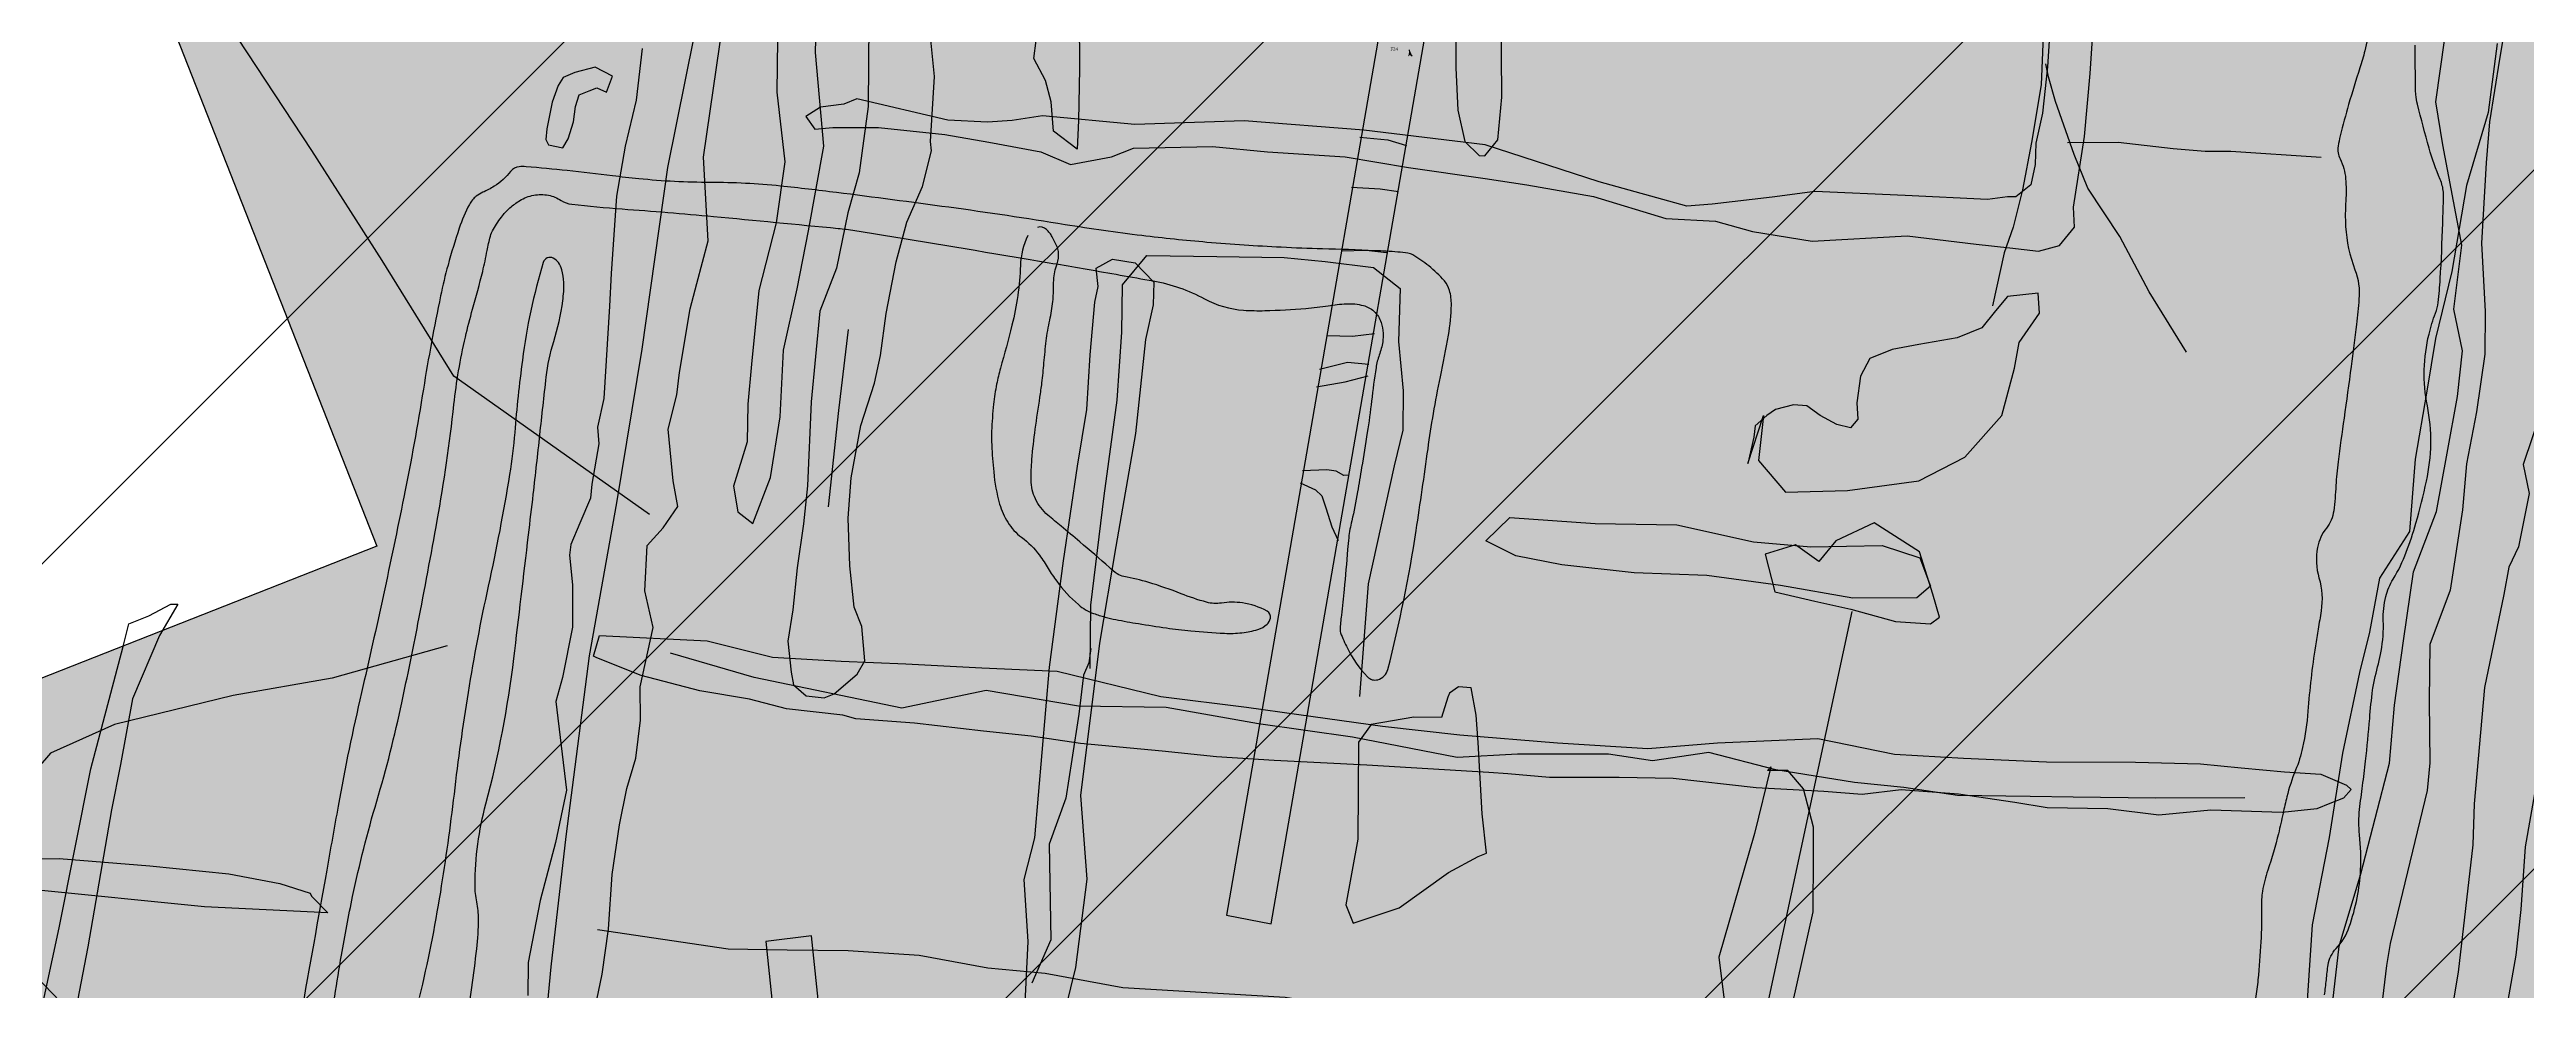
# Model space of a CAD drawing. Header units: feet. Extents: x 442639 to 445151, y 513727 to 516000.
# Drawn here: x 443502.5 to 443580.8, y 515083.3 to 515113.1 of the extents above; entities that cross this region are included whole.
import ezdxf

# ---------------------------------------------------------------- set-up
doc = ezdxf.new("R2010")
doc.units = ezdxf.units.FT
doc.header["$MEASUREMENT"] = 0
doc.layers.get('0').update_dxf_attribs({"linetype": 'CONTINUOUS'})
for name, color, linetype in [('AI', 14, 'CONTINUOUS'), ('CM1', 8, 'CONTINUOUS'), ('CROPMARKS', 5, 'CONTINUOUS'), ('FEATURES', 7, 'CONTINUOUS'), ('FW_AREA97', 8, 'CONTINUOUS'), ('GEOAREA', 4, 'CONTINUOUS'), ('PHASE3A', 7, 'CONTINUOUS'), ('TEXT', 7, 'CONTINUOUS'), ('TRENCH', 1, 'CONTINUOUS')]:
    doc.layers.add(name, color=color, linetype=linetype)
doc.styles.get("Standard").update_dxf_attribs({"font": 'times.ttf', "height": 2})

# ---------------------------------------------------------------- blocks, each defined once
blk = doc.blocks.new('A$CD1F4')
blk.add_lwpolyline([(0.76, 0.49), (0.56, 0.26), (0.01, 0.26)])
for points in [[(0.01, 0.26), (0.76, 0.49), (0.56, 0.26)], [(0.01, 0.26), (0.56, 0.26), (0.76, 0.01)]]:
    blk.add_solid(points)

msp = doc.modelspace()

# ---------------------------------------------------------------- hatches: boundary and pattern name
at = {"layer": 'FW_AREA97', "ltscale": 100}
h = msp.add_hatch(dxfattribs=at)
h.set_pattern_fill('ANSI31', color=8, scale=125, style=0)
h.paths.add_polyline_path([(443587.976, 515216.422), (443587.008, 515217.521), (443572.596, 515207.835), (443554.939, 515197.486), (443537.909, 515187.539), (443512.937, 515172.36), (443493.964, 515160.977), (443460.41, 515139.802), (443431.975, 515122.345), (443414.896, 515111.466), (443405.384, 515106.045), (443399.1, 515103.478), (443393.603, 515101.232), (443388.405, 515100.389), (443382.732, 515099.191), (443382.074, 515096.91), (443382.397, 515095.15), (443383.543, 515088.919), (443383.564, 515083.883), (443382.192, 515078.123), (443381.034, 515073.431), (443384.221, 515057.626), (443318.708, 515029.564), (443254.002, 515002.669), (443234.433, 514993.639), (443208.082, 514982), (443180.76, 514970.831), (443151.714, 514959.132), (443125.983, 514948.738), (443135.654, 514903.446), (443139.613, 514884.672), (443178.623, 514701.908), (443209.061, 514703.713), (443226.823, 514704.523), (443230.584, 514708.161), (443242.217, 514710.213), (443252.61, 514710.952), (443261.806, 514711.15), (443272.893, 514709.467), (443279.945, 514710.574), (443284.828, 514712.057), (443293.882, 514712.385), (443306.489, 514711.397), (443312.899, 514711.584), (443321.46, 514712.019), (443331.486, 514712.646), (443343.241, 514714.157), (443419.665, 514722.594), (443437.929, 514724.52), (443451.344, 514726.381), (443463.086, 514728.088), (443474.139, 514729.712), (443483.152, 514730.814), (443493.31, 514731.457), (443499.823, 514717.34), (443505.96, 514717.727), (443516.897, 514718.8), (443528.375, 514721.107), (443537.759, 514722.358), (443555.617, 514723.33), (443565.188, 514722.572), (443571.898, 514721.985), (443575.656, 514722.203), (443577.304, 514722.298), (443621.209, 514712.311), (443656.081, 514706.29), (443682.603, 514701.884), (443707.118, 514697.606), (443718.23, 514696.192), (443714.653, 514598.287), (443713.04, 514556.317), (443712.419, 514504.673), (443712.312, 514456.317), (443712.227, 514418.293), (443716.388, 514403.701), (443727.177, 514401.071), (443733.588, 514379.739), (443741.521, 514358.019), (443744.908, 514351.825), (443767.696, 514356.857), (443784.606, 514360.77), (443804.504, 514365.451), (443826.874, 514370.795), (443845.143, 514375.041), (443861.878, 514378.9), (443915.081, 514200), (443906.52, 514038.617), (443920.995, 514037.304), (443931.512, 514036.691), (443947.55, 514036.813), (443967.072, 514036.932), (443981.751, 514037.935), (444001.138, 514037.546), (444024.018, 514034.044), (444038.941, 514033.828), (444056.89, 514033.622), (444074.802, 514033.059), (444089.091, 514031.854), (444101.609, 514031.789), (444113.954, 514032.79), (444123.013, 514034.107), (444123.494, 514029.367), (444179.611, 514028.124), (444375.796, 514023.777), (444377.951, 514033.209), (444378.25, 514062.755), (444378.087, 514070.071), (444377.953, 514077.668), (444378.361, 514088.652), (444378.861, 514096.498), (444379.901, 514103.877), (444382.107, 514122.088), (444382.784, 514132.456), (444385.055, 514147.012), (444387.527, 514164.561), (444389.714, 514186.923), (444391.965, 514209.43), (444393.185, 514220.453), (444393.626, 514228.981), (444395.344, 514261.938), (444396.717, 514283.83), (444397.381, 514301.942), (444396.774, 514312.786), (444397.089, 514320.184), (444397.475, 514332.254), (444395.478, 514362.221), (444394.144, 514387.128), (444391.229, 514408.389), (444396.915, 514413.69), (444401.219, 514435.021), (444402.766, 514457.906), (444405.466, 514495.243), (444410.112, 514529.546), (444417.166, 514561.61), (444433.174, 514600.373), (444445.84, 514629.849), (444455.106, 514659.044), (444464.293, 514692.274), (444472.216, 514718.602), (444475.441, 514733.881), (444488.391, 514761.65), (444498.755, 514784.171), (444527.77, 514804.406), (444584.336, 514844.969), (444588.423, 514851.988), (444592.663, 514859.269), (444594.769, 514862.503), (444596.977, 514866.392), (444598.721, 514870.607), (444611.206, 514897.781), (444621.234, 514922.335), (444629.071, 514942.418), (444635.483, 514956.791), (444636.385, 514966.775), (444638.564, 514973.326), (444644.322, 514984.918), (444649.1, 514996.077), (444581.108, 515024.078), (444596.393, 515068.324), (444336.753, 515100), (444319.507, 515100.56), (444303.713, 515101.475), (444281.566, 515103.673), (444245.735, 515107.228), (444205.939, 515110.682), (444194.374, 515112.263), (444162.318, 515117.023), (444139.128, 515119.15), (444119.952, 515119.969), (444093.765, 515121.632), (444085.455, 515122.109), (444057.939, 515138.013), (444004.897, 515142.766), (444002.009, 515131.644), (444000, 515122.425), (443999.067, 515110.465), (443998.885, 515097.84), (443997.843, 515086.907), (443992.669, 515065.269), (443985.83, 515030.168), (443974.504, 514977.22), (443969.906, 514974.092), (443965.16, 514973.735), (443962.387, 514975.357), (443950.053, 514978.687), (443943.973, 514976.446), (443795.152, 514953.041), (443786.899, 514952.359), (443728.658, 514937.257), (443713.615, 514985.752), (443699.924, 514992.359), (443696.242, 515002.999), (443692.278, 515017.761), (443687.475, 515027.814), (443679.879, 515041.356), (443672.688, 515053.239), (443666.544, 515059.216), (443649.375, 515102.318), (443639.181, 515121.193), (443626.884, 515153.736), (443593.807, 515207.041)])
at = {"layer": 'GEOAREA', "ltscale": 100}
h = msp.add_hatch(color=256, dxfattribs=at)
h.paths.add_polyline_path([(443360, 514713.431), (443420, 514713.431), (443420, 514513.431), (443360, 514513.431)])
h.paths.add_polyline_path([(443161.3, 514956.171), (443259.237, 514712.967), (443265.024, 514715.528), (443265.355, 514714.687), (443282.203, 514714.855), (443293.914, 514714.206), (443300.25, 514713.294), (443301.92, 514714.039), (443221.12, 514915.562), (443333.235, 514960.739), (443427.48, 514725.701), (443429.235, 514726.393), (443429.597, 514725.694), (443440.808, 514730.091), (443442.157, 514728.53), (443447.236, 514730.424), (443448.237, 514728.596), (443453.829, 514728.858), (443486.116, 514741.69), (443389.252, 514983.375), (443400.106, 514987.696), (443388.716, 515022.127), (443384.684, 515039.803), (443386.193, 515044.842), (443385.554, 515046.683)])
h.paths.add_polyline_path([(443475.554, 514974.961), (443494.039, 514982.203), (443528.273, 514895.272), (443598.675, 514934.877), (443568.374, 515011.261), (443605.436, 515025.952), (443633.219, 514955.519), (443668.453, 514975.098), (443649.945, 515021.852), (443668.436, 515029.354), (443616.214, 515161.697), (443614.21, 515161.114), (443596.593, 515194.878), (443509.505, 515160.604), (443523.975, 515123.285), (443505.549, 515116.001), (443512.86, 515097.393), (443383.099, 515046.255), (443405.13, 514990.403), (443460.79, 515012.209)])
h.paths.add_polyline_path([(443790.652, 515270.828), (443603.972, 515197.597), (443614.29, 515171.164), (443628.267, 515143.04), (443775.083, 515200.378), (443868.78, 514960.66), (443876.506, 514963.635), (443877.714, 514961.959), (443906.757, 514973.289)])
h.paths.add_polyline_path([(443689.638, 514984.394), (443668.531, 514973.806), (443650.779, 514962.249), (443637.27, 514954.507), (443740.908, 514697.977), (443746.029, 514696.624), (443750.91, 514696.614), (443761.746, 514694.836), (443779.888, 514693.638), (443790.716, 514690.545), (443806.2, 514690.188), (443808.447, 514691.115)])
h.paths.add_polyline_path([(443584.518, 514924.294), (443566.738, 514914.939), (443551.462, 514904.702), (443532.463, 514893.523), (443602.452, 514721.254), (443620.617, 514717.014), (443626.38, 514714.975), (443645.648, 514712.103), (443666.275, 514707.459), (443671.591, 514709.515)])
at = {"layer": 'TRENCH', "ltscale": 100}
h = msp.add_hatch(color=256, dxfattribs=at)
h.paths.add_polyline_path([(443444.348, 515139.572), (443443.373, 515141.012), (443407.547, 515121.493), (443408.202, 515120.085)])
h.paths.add_polyline_path([(443483.252, 515162), (443484.901, 515162.649), (443466.734, 515198.214), (443465.416, 515197.545)])
h.paths.add_polyline_path([(443517.75, 515184.372), (443518.62, 515182.716), (443550.313, 515203.13), (443548.717, 515204.451)])
h.paths.add_polyline_path([(443679.504, 515139.262), (443681.179, 515139.75), (443643.747, 515232.77), (443642.153, 515232.133)], flags=17)
h.paths.add_polyline_path([(443560.104, 515195.095), (443558.689, 515195.42), (443539.705, 515085.728), (443541.124, 515085.449)])
h.paths.add_polyline_path([(443441.823, 515053.496), (443442.367, 515054.811), (443429.876, 515059.598), (443429.55, 515058.144)])
h.paths.add_polyline_path([(443454.402, 515012.917), (443453.081, 515013.418), (443457.193, 515024.46), (443458.551, 515023.946)])
h.paths.add_polyline_path([(443526.59, 515085.07), (443525.15, 515084.894), (443540.607, 514936.243), (443542.135, 514936.489)])
h.paths.add_polyline_path([(443457.832, 514965.49), (443457.319, 514966.917), (443420.536, 514952.894), (443421.036, 514951.477)])
h.paths.add_polyline_path([(443586.695, 515064.09), (443587.928, 515064.659), (443598.832, 515036.686), (443597.516, 515036.256)])
h.paths.add_polyline_path([(443642.329, 515065.428), (443642.185, 515063.906), (443602.508, 515066.574), (443602.619, 515068.047)], flags=17)
h.paths.add_polyline_path([(443629.648, 515090.047), (443628.268, 515090.169), (443629.104, 515100.325), (443630.546, 515100.227)], flags=17)
h.paths.add_polyline_path([(443641.901, 515046.461), (443640.78, 515027.021), (443642.257, 515026.956), (443643.407, 515046.529)], flags=17)
h.paths.add_polyline_path([(443613.368, 514921.596), (443614.818, 514922.262), (443652.746, 514829.498), (443651.105, 514829.188)])
h.paths.add_polyline_path([(443748.705, 514887.436), (443747.537, 514886.424), (443800.31, 514826.507), (443801.532, 514827.653)])
h.paths.add_polyline_path([(443778.329, 515074.969), (443776.546, 515074.414), (443773.702, 515090.476), (443775.699, 515091.08)], flags=17)
h.paths.add_polyline_path([(443871.281, 515019.199), (443870.522, 515017.464), (443849.048, 515029.417), (443850.465, 515031.68)], flags=17)
h.paths.add_polyline_path([(443847.133, 515072.648), (443845.192, 515072.037), (443842.709, 515082.193), (443845.17, 515082.528)], flags=17)
h.paths.add_polyline_path([(444045.314, 514982.301), (444049.127, 514979.066), (444045.892, 514975.254), (444042.079, 514978.488)])
h.paths.add_polyline_path([(444115.961, 514979.57), (444120.01, 514982.504), (444122.944, 514978.455), (444118.895, 514975.521)])
h.paths.add_polyline_path([(444190.813, 514982.443), (444195.114, 514984.993), (444197.664, 514980.692), (444193.363, 514978.142)])
h.paths.add_polyline_path([(444048.71, 515084.197), (444052.382, 515087.59), (444055.775, 515083.918), (444052.103, 515080.525)])
h.paths.add_polyline_path([(444124.079, 515073.634), (444128.312, 515076.296), (444130.974, 515072.064), (444126.742, 515069.401)])
h.paths.add_polyline_path([(444049.717, 515169.782), (444054.693, 515170.271), (444055.183, 515165.295), (444050.207, 515164.806)])
h.paths.add_polyline_path([(444115.388, 515183.688), (444119.415, 515186.651), (444122.379, 515182.624), (444118.352, 515179.661)])
h.paths.add_polyline_path([(444185.165, 515149.894), (444188.835, 515153.29), (444192.231, 515149.62), (444188.561, 515146.224)])
edge = h.paths.add_edge_path()
edge.add_line((443661.107, 515245.617), (443660.644, 515247.337))
edge.add_line((443660.644, 515247.337), (443648.085, 515241.695))
edge.add_line((443648.085, 515241.695), (443637.362, 515236.494))
edge.add_line((443637.362, 515236.494), (443624.812, 515229.893))
edge.add_line((443624.812, 515229.893), (443612.498, 515223.264))
edge.add_line((443612.498, 515223.264), (443598.3, 515215.38))
edge.add_line((443598.3, 515215.38), (443599.54, 515213.854))
edge.add_line((443599.54, 515213.854), (443610.28, 515220.162))
edge.add_line((443610.28, 515220.162), (443621.443, 515226.208))
edge.add_line((443621.443, 515226.208), (443632.096, 515231.881))
edge.add_line((443632.096, 515231.881), (443644.21, 515237.875))
edge.add_line((443644.21, 515237.875), (443661.107, 515245.617))
edge.add_line((443876.086, 514893.121), (443976.086, 514893.121))

# ---------------------------------------------------------------- linework, layer by layer
at = {"layer": 'AI', "color": 17}
for points in [[(443578.688, 515126.035, 0.000001), (443578.899, 515127.366, 0.000001), (443579.049, 515128.318, 0.000039)], [(443575.799, 515113.817, -0.035173), (443575.675, 515113.054, -0.022462), (443575.522, 515112.511, 0.010492), (443575.165, 515111.359, 0.007703), (443574.898, 515110.366, 0.02358), (443574.831, 515110.037, 0.155831), (443574.894, 515109.635, -0.095871), (443575.069, 515109.009, -0.038116), (443575.074, 515108.311, 0.03267), (443575.07, 515107.496, 0.075787), (443575.363, 515106.131, -0.113665), (443575.491, 515105.202, -0.006688), (443575.409, 515104.405, -0.003986), (443575.242, 515103.072, -0.001982), (443575.019, 515101.441, 0.002334), (443574.83, 515100.055, 0.020389), (443574.762, 515099.309, -0.018991), (443574.692, 515098.509, -0.137755), (443574.462, 515097.962, 0.12165), (443574.182, 515097.354, 0.118166), (443574.227, 515096.389, -0.109131), (443574.295, 515095.347, -0.005038), (443574.2, 515094.773, 0.005382), (443574.113, 515094.237, 0.018951), (443573.877, 515092.173, -0.034117), (443573.711, 515091.03, -0.045079), (443573.486, 515090.308, 0.038603), (443573.213, 515089.469, 0.005522), (443573.092, 515088.949, -0.00445), (443572.945, 515088.303, -0.024311), (443572.61, 515087.148, 0.042612), (443572.442, 515086.482, 0.047216), (443572.409, 515085.97, -0.022218), (443572.391, 515084.884, -0.008009), (443572.298, 515083.684, -0.01604), (443572.224, 515083.088, -0.08624)], [(443574.402, 515083.205, 0.016172), (443574.46, 515083.684, -0.016363), (443574.518, 515084.158, -0.153261), (443574.77, 515084.671, 0.10863), (443575.184, 515085.354, 0.033386), (443575.432, 515086.278, 0.035963), (443575.541, 515087.16, 0.039967), (443575.509, 515088.267, -0.055057), (443575.511, 515089.071, -0.006004), (443575.604, 515089.82, 0.005808), (443575.7, 515090.595, 0.008473), (443575.829, 515091.941, -0.012614), (443575.923, 515092.844, -0.031856), (443576.007, 515093.277, 0.017189), (443576.187, 515094.073, 0.056677), (443576.259, 515095.041, -0.072357), (443576.339, 515095.798, -0.074421), (443576.572, 515096.35, 0.046924), (443576.987, 515097.202, 0.020777), (443577.29, 515098.122, 0.014756), (443577.623, 515099.445, 0.10308), (443577.652, 515101.832, -0.108568), (443577.704, 515104.1, -0.031733), (443577.91, 515104.76, 0.062415), (443577.994, 515105.102, 0.014737), (443578.059, 515105.842, 0.006209), (443578.139, 515107.602, 0.003553), (443578.161, 515108.446, 0.022278), (443578.157, 515108.581, 0.084893), (443578.057, 515108.99, -0.033826), (443577.706, 515109.978, -0.007932), (443577.34, 515111.365, -0.037035), (443577.288, 515111.669, -0.019888), (443577.278, 515111.855, -0.002689), (443577.266, 515113.237, -0.007811)], [(443511.336, 515081.865, -0.006797), (443511.744, 515084.464, -0.00949), (443512.096, 515086.315, -0.020236), (443512.858, 515089.328, 0.019554), (443513.65, 515092.444, 0.004491), (443514.16, 515094.949, 0.003466), (443514.769, 515098.204, 0.017622), (443515.296, 515101.87, -0.030222), (443515.657, 515104.001, -0.012847), (443515.888, 515104.888, 0.00956), (443516.205, 515106.078, 0.015699), (443516.345, 515106.736, -0.022664), (443516.449, 515107.19, -0.06645), (443516.543, 515107.412, -0.030741), (443516.835, 515107.842, -0.048003), (443517.066, 515108.089, -0.042005), (443517.377, 515108.319, -0.092454), (443517.819, 515108.489, -0.094774), (443518.281, 515108.487, -0.096373), (443518.682, 515108.324, 0.116202), (443519.022, 515108.202, 0.011359), (443520.609, 515108.055, -0.006256), (443523.494, 515107.818, -0.000496), (443527.438, 515107.439, -0.007613), (443527.694, 515107.411, -0.008909), (443528.231, 515107.332, -0.000927), (443533.379, 515106.477, -0.001402), (443535.3, 515106.149, -0.001285), (443537.394, 515105.78, -0.080015), (443539.013, 515105.213, 0.107262), (443540.248, 515104.854, 0.024259), (443540.92, 515104.84, 0.01257), (443542.213, 515104.909, 0.020404), (443542.925, 515104.994, -0.025715), (443543.492, 515105.056, -0.079806), (443544.032, 515105, -0.116438), (443544.363, 515104.823, -0.068961), (443544.507, 515104.654, -0.07273), (443544.594, 515104.462, -0.049724), (443544.655, 515104.128, -0.061925), (443544.643, 515103.856, -0.04433), (443544.533, 515103.434, 0.04732), (443544.432, 515103.037, 0.010711), (443544.291, 515101.982, -0.011325), (443544.156, 515100.983, -0.001303), (443543.978, 515099.876, -0.001885), (443543.85, 515099.112, -0.014694), (443543.664, 515098.19, 0.025691), (443543.569, 515097.661, 0.01248), (443543.532, 515097.288, -0.003702), (443543.427, 515096.028, -0.008239), (443543.339, 515095.211, 0.014428), (443543.294, 515094.744, 0.112406), (443543.309, 515094.655, 0.018777), (443543.526, 515094.168, 0.077852), (443544.164, 515093.26, 0.276026), (443544.487, 515093.172, 0.267306), (443544.805, 515093.498, 0.025345), (443545.701, 515097.891, 0.003163), (443546.075, 515100.472, -0.007326), (443546.246, 515101.585, -0.010058), (443546.465, 515102.742, 0.008802), (443546.719, 515104.063, 0.036818), (443546.813, 515105.02, 0.076479), (443546.754, 515105.481, 0.106191), (443546.594, 515105.779, 0.051986), (443546.098, 515106.254, 0.02721), (443545.592, 515106.603, 0.103596), (443545.439, 515106.658, 0.016118), (443545.119, 515106.692, 0.007139), (443544.394, 515106.735, 0.004734), (443542.736, 515106.793, -0.006037), (443541.436, 515106.842, -0.008479), (443539.089, 515106.999, -0.009655), (443537.035, 515107.212, -0.009664), (443534.611, 515107.557, 0.00636), (443530.933, 515108.107, 0.002602), (443527.381, 515108.573, 0.005239), (443525.613, 515108.777, 0.025996), (443523.397, 515108.892, -0.025493), (443521.137, 515109.008, -0.004354), (443520.303, 515109.101, 0.002542), (443518.875, 515109.266, 0.006935), (443517.575, 515109.39, 0.041595), (443517.357, 515109.39, 0.210749), (443517.088, 515109.243, -0.088961), (443516.569, 515108.771, -0.037106), (443516.207, 515108.58, 0.064458), (443516.004, 515108.458, 0.103241), (443515.787, 515108.198, 0.042128), (443515.463, 515107.442, 0.013115), (443515.109, 515106.278, 0.01595), (443514.874, 515105.306, 0.011523), (443514.332, 515102.359, -0.009957), (443513.715, 515098.947, -0.007276), (443512.375, 515092.762, 0.012578), (443511.638, 515089.175, 0.000427), (443511.276, 515087.144, -0.000188), (443510.457, 515082.548, -0.000883)], [(443515.681, 515082.228, 0.010895), (443516.018, 515084.663, 0.028444), (443516.074, 515085.603, 0.051752), (443516.019, 515086.143, -0.051812), (443515.964, 515086.682, -0.064806), (443516.305, 515089.245, 0.035681), (443517.189, 515093.844, 0.000244), (443517.653, 515097.75, 0.000743), (443517.803, 515099.034, 0.002127), (443518.012, 515100.913, -0.002188), (443518.215, 515102.74, -0.045691), (443518.449, 515103.861, 0.039596), (443518.736, 515105.151, 0.04184), (443518.768, 515105.73, 0.059693), (443518.708, 515106.133, 0.095731), (443518.598, 515106.358, 0.110871), (443518.433, 515106.497, 0.470167), (443518.12, 515106.366, 0.041423), (443517.459, 515103.278, 0.011488), (443517.217, 515100.989, -0.01979), (443517.055, 515099.662, -0.013605), (443516.38, 515096.128, 0.014308), (443515.744, 515092.767, 0.010456), (443515.299, 515089.555, -0.010839), (443514.867, 515086.457, -0.018551), (443514.202, 515083.126, 0.018663)]]:
    msp.add_lwpolyline(points, format="xyb", dxfattribs=at)
for points in [[(443525.53, 515114.248), (443525.497, 515111.752), (443525.757, 515109.547), (443525.473, 515107.62), (443524.929, 515105.48), (443524.702, 515103.143), (443524.581, 515101.886), (443524.564, 515100.692), (443524.134, 515099.289), (443524.266, 515098.478), (443524.738, 515098.107), (443525.298, 515099.562), (443525.608, 515101.478), (443525.709, 515103.591), (443526.138, 515105.534), (443526.504, 515107.364), (443526.983, 515110.04), (443526.723, 515113), (443526.786, 515115.422)], [(443565.783, 515114.7), (443565.652, 515112.553), (443565.487, 515111.083), (443565.284, 515110.138), (443565.255, 515109.457), (443565.122, 515108.821), (443564.65, 515108.437), (443564.389, 515108.441), (443563.753, 515108.358), (443561.157, 515108.481), (443558.3, 515108.607), (443556.946, 515108.43), (443555.049, 515108.208), (443554.253, 515108.147), (443551.484, 515108.914), (443547.886, 515110.08), (443544.05, 515110.547), (443540.262, 515110.839), (443536.81, 515110.727), (443533.894, 515111.002), (443532.938, 515110.855), (443532.16, 515110.802), (443530.907, 515110.86), (443528.023, 515111.536), (443527.614, 515111.372), (443526.877, 515111.271), (443526.413, 515110.976), (443526.704, 515110.575), (443527.265, 515110.628), (443528.712, 515110.626), (443530.807, 515110.41), (443532.199, 515110.17), (443533.836, 515109.856), (443534.774, 515109.455), (443536.079, 515109.699), (443536.767, 515109.975), (443539.27, 515110.031), (443541, 515109.862), (443543.459, 515109.706), (443545.454, 515109.363), (443547.88, 515109.02), (443549.193, 515108.814), (443551.303, 515108.452), (443553.591, 515107.752), (443555.158, 515107.669), (443556.326, 515107.339), (443558.216, 515107.041), (443561.214, 515107.209), (443563.395, 515106.94), (443564.455, 515106.826), (443565.363, 515106.716), (443566.025, 515106.895), (443566.504, 515107.476), (443566.466, 515108.109), (443566.82, 515110.345), (443566.992, 515112.335), (443567.09, 515113.757)], [(443546.949, 515114.454), (443546.952, 515112.512), (443547.014, 515111.176), (443547.238, 515110.187), (443547.696, 515109.745), (443547.875, 515109.731), (443548.276, 515110.237), (443548.404, 515111.584), (443548.385, 515114.318)], [(443574.284, 515079.722), (443574.864, 515084.75), (443575.549, 515087.034), (443576.46, 515090.531), (443576.612, 515092.364), (443576.898, 515094.401), (443577.214, 515096.58), (443577.94, 515098.491), (443578.282, 515100.335), (443578.602, 515102.127), (443578.758, 515103.572), (443578.49, 515104.89), (443578.739, 515106.913), (443578.138, 515110.086), (443577.918, 515111.445), (443578.345, 515114.425)], [(443580.208, 515114.414), (443579.929, 515112.79), (443579.62, 515110.809), (443579.513, 515109.513), (443579.364, 515106.969), (443579.473, 515104.809), (443579.47, 515103.468), (443579.209, 515101.635), (443578.893, 515099.996), (443578.763, 515098.54), (443578.373, 515096.007), (443577.725, 515094.279), (443577.704, 515092.498), (443577.73, 515090.543), (443577.648, 515089.668), (443576.473, 515084.833), (443576.361, 515084.14), (443576.176, 515082.553)], [(443519.704, 515082.545), (443519.975, 515083.863), (443520.183, 515085.286), (443520.291, 515087.014), (443520.529, 515088.579), (443520.759, 515089.73), (443521.046, 515090.687), (443521.191, 515091.89), (443521.179, 515092.944), (443521.596, 515094.818), (443521.324, 515095.983), (443521.398, 515097.417), (443521.912, 515097.969), (443522.373, 515098.65), (443522.224, 515099.455), (443522.063, 515101.097), (443522.342, 515102.181), (443522.428, 515102.885), (443522.766, 515104.9), (443522.967, 515105.694), (443523.332, 515107.05), (443523.182, 515109.69), (443523.799, 515113.977)], [(443528.41, 515113.959), (443528.38, 515111.291), (443528.101, 515109.193), (443527.745, 515107.928), (443527.387, 515106.186), (443526.853, 515104.828), (443526.582, 515101.956), (443526.463, 515099.296), (443526.338, 515098.101), (443526.143, 515096.706), (443526.007, 515095.378), (443525.845, 515094.385), (443525.954, 515093.414), (443526.029, 515093.012), (443526.431, 515092.656), (443526.993, 515092.601), (443527.309, 515092.728), (443528.034, 515093.342), (443528.275, 515093.763), (443528.184, 515094.849), (443527.938, 515095.463), (443527.802, 515096.768), (443527.755, 515098.282), (443527.85, 515099.551), (443528.156, 515101.206), (443528.59, 515102.546), (443528.778, 515103.421), (443528.959, 515104.745), (443529.273, 515106.382), (443529.609, 515107.64), (443530.106, 515108.768), (443530.387, 515109.896), (443530.357, 515110.186), (443530.481, 515112.243), (443530.36, 515113.511)], [(443535.05, 515114.143), (443535.067, 515112.488), (443535.032, 515110.854), (443534.985, 515109.95), (443534.24, 515110.515), (443534.172, 515111.437), (443533.985, 515112.118), (443533.62, 515112.813), (443533.767, 515113.951)], [(443521.244, 515113.128), (443521.055, 515111.496), (443520.709, 515110.04), (443520.434, 515108.46), (443520.267, 515106.017), (443520.207, 515104.978), (443520.037, 515102.058), (443519.836, 515101.156), (443519.873, 515100.631), (443519.65, 515099.354), (443519.613, 515098.907), (443519.278, 515098.124), (443518.988, 515097.446), (443518.951, 515097.107), (443519.044, 515096.173), (443519.041, 515094.832), (443518.728, 515093.238), (443518.513, 515092.481), (443518.856, 515089.681), (443518.503, 515088.027), (443518.026, 515086.194), (443517.647, 515084.228), (443517.632, 515083.185)], [(443533.331, 515082.733), (443533.436, 515084.891), (443533.318, 515086.851), (443533.651, 515088.172), (443534.119, 515093.563), (443534.557, 515096.934), (443534.999, 515099.918), (443535.291, 515101.719), (443535.396, 515103.445), (443535.55, 515105.104), (443535.653, 515105.599), (443535.593, 515106.179), (443536.102, 515106.47), (443536.82, 515106.348), (443537.409, 515105.743), (443537.395, 515105.025), (443537.144, 515103.931), (443536.828, 515100.955), (443536.212, 515097.383), (443535.692, 515094.324), (443535.099, 515089.51), (443535.297, 515086.869), (443534.932, 515084.067), (443534.296, 515081.459)], [(443581.28, 515101.751), (443580.674, 515099.974), (443580.868, 515099.058), (443580.529, 515097.367), (443580.224, 515096.726), (443580.071, 515095.866), (443579.458, 515092.92), (443579.135, 515089.247), (443579.09, 515087.955), (443578.63, 515083.925), (443578.418, 515082.673)], [(443501.741, 515080.278), (443502.82, 515085.331), (443503.825, 515090.355), (443504.842, 515094.217), (443505.027, 515094.939), (443505.659, 515095.193), (443506.355, 515095.559), (443506.57, 515095.559), (443505.995, 515094.572), (443505.139, 515092.566), (443504.762, 515090.494), (443504.474, 515089.061), (443503.732, 515084.726), (443502.924, 515080.559), (443502.465, 515078.367)], [(443557.588, 515082.912), (443558.25, 515085.834), (443558.251, 515087.604), (443558.254, 515088.512), (443557.939, 515089.724), (443557.448, 515090.304), (443556.8, 515090.303), (443556.908, 515090.411), (443556.394, 515088.305), (443555.265, 515084.397), (443555.634, 515081.437)]]:
    msp.add_lwpolyline(points, dxfattribs=at)
for points in [[(443520.307, 515112.258), (443519.763, 515112.537), (443519.12, 515112.365), (443518.748, 515112.215), (443518.592, 515111.958), (443518.396, 515111.426), (443518.237, 515110.585), (443518.2, 515110.247), (443518.286, 515110.087), (443518.736, 515109.987), (443518.903, 515110.27), (443519.074, 515110.813), (443519.14, 515111.293), (443519.251, 515111.662), (443519.567, 515111.789), (443519.809, 515111.886), (443520.121, 515111.752)], [(443556.677, 515101.522), (443556.515, 515100.097), (443557.368, 515099.101), (443559.332, 515099.156), (443561.586, 515099.457), (443563.032, 515100.21), (443564.209, 515101.525), (443564.602, 515103.021), (443564.749, 515103.836), (443565.392, 515104.763), (443565.353, 515105.395), (443564.383, 515105.286), (443564.004, 515104.832), (443563.573, 515104.292), (443562.792, 515103.978), (443561.58, 515103.772), (443560.74, 515103.607), (443560.033, 515103.323), (443559.736, 515102.772), (443559.622, 515101.928), (443559.66, 515101.403), (443559.422, 515101.135), (443558.991, 515101.242), (443558.466, 515101.528), (443558.041, 515101.833), (443557.621, 515101.858), (443557.052, 515101.716), (443556.785, 515101.522), (443556.417, 515101.202), (443556.369, 515100.837), (443556.184, 515100.007)], [(443548.665, 515098.304), (443551.355, 515098.111), (443553.94, 515098.07), (443556.359, 515097.53), (443558.17, 515097.373), (443560.421, 515097.413), (443561.612, 515097.028), (443561.952, 515096.128), (443561.517, 515095.759), (443559.493, 515095.745), (443557.216, 515096.147), (443554.887, 515096.464), (443552.584, 515096.554), (443550.304, 515096.804), (443548.852, 515097.084), (443547.903, 515097.566)], [(443560.174, 515098.134), (443558.959, 515097.56), (443558.42, 515096.912), (443557.69, 515097.439), (443556.731, 515097.14), (443557.038, 515095.946), (443558.299, 515095.654), (443559.438, 515095.399), (443560.845, 515095.014), (443561.953, 515094.941), (443562.239, 515095.143), (443562.03, 515095.879), (443561.6, 515097.217)], [(443519.901, 515094.571), (443523.298, 515094.397), (443525.362, 515093.884), (443527.529, 515093.758), (443529.574, 515093.669), (443531.977, 515093.55), (443534.353, 515093.443), (443537.634, 515092.64), (443540.342, 515092.298), (443541.989, 515092.071), (443544.641, 515091.707), (443547.084, 515091.432), (443550.168, 515091.176), (443553.025, 515091.001), (443555.226, 515091.17), (443558.388, 515091.312), (443560.813, 515090.814), (443562.999, 515090.695), (443565.618, 515090.577), (443568.434, 515090.559), (443570.482, 515090.515), (443571.767, 515090.381), (443573.134, 515090.259), (443574.289, 515090.181), (443575.097, 515089.835), (443575.239, 515089.697), (443575, 515089.429), (443574.572, 515089.257), (443574.162, 515089.093), (443573.064, 515088.977), (443570.81, 515089.047), (443569.168, 515088.887), (443567.555, 515089.084), (443565.641, 515089.117), (443564.62, 515089.291), (443562.832, 515089.548), (443561.026, 515089.689), (443559.789, 515089.54), (443558.582, 515089.64), (443556.441, 515089.755), (443553.819, 515090.044), (443552.12, 515090.078), (443549.915, 515090.081), (443548.593, 515090.199), (443547.993, 515090.24), (443544.142, 515090.47), (443541.211, 515090.614), (443539.393, 515090.729), (443537.68, 515090.908), (443535.098, 515091.149), (443533.534, 515091.387), (443532.026, 515091.539), (443529.85, 515091.792), (443527.999, 515091.937), (443527.586, 515092.052), (443525.802, 515092.245), (443524.639, 515092.558), (443523.068, 515092.814), (443521.209, 515093.302), (443519.816, 515093.867), (443519.711, 515093.912)], [(443543.876, 515091.2), (443543.858, 515088.127), (443543.482, 515086.054), (443543.713, 515085.478), (443545.163, 515085.953), (443546.72, 515087.075), (443547.661, 515087.582), (443547.921, 515087.686), (443547.789, 515088.929), (443547.659, 515091.186), (443547.595, 515092.046), (443547.441, 515092.912), (443547.039, 515092.945), (443546.753, 515092.744), (443546.697, 515092.614), (443546.501, 515091.973), (443545.631, 515091.991), (443544.281, 515091.751)], [(443511.308, 515085.805), (443507.413, 515085.989), (443501.948, 515086.535), (443497.938, 515086.63), (443495.553, 515087.14), (443493.477, 515087.256), (443492.862, 515087.657), (443494.175, 515088.098), (443496.5, 515087.844), (443499.454, 515087.477), (443502.828, 515087.515), (443505.685, 515087.281), (443508.182, 515087.031), (443509.793, 515086.729), (443510.757, 515086.425), (443510.794, 515086.332)]]:
    msp.add_lwpolyline(points, close=True, dxfattribs=at)
at = {"layer": 'AI', "color": 17, "flags": 128}
msp.add_lwpolyline([(443533.43, 515107.21, 0.10728), (443533.195, 515106.27, -0.05388), (443532.928, 515104.375, -0.007521), (443532.565, 515103.021, 0.020368), (443532.444, 515102.518, 0.022542), (443532.347, 515101.879, 0.017131), (443532.286, 515101.03, 0.021884), (443532.289, 515100.589, 0.011319), (443532.351, 515099.739, 0.044269), (443532.54, 515098.724, 0.072661), (443532.796, 515098.148, 0.091261), (443533.232, 515097.674, -0.072906), (443533.798, 515097.104, -0.024814), (443534.076, 515096.684, 0.026118), (443534.342, 515096.286, 0.052666), (443535.027, 515095.545, 0.096169), (443535.508, 515095.265, 0.017221), (443535.87, 515095.152, 0.018623), (443536.211, 515095.072, 0.006931), (443536.923, 515094.944, 0.005595), (443537.808, 515094.807, 0.012764), (443538.58, 515094.716, 0.009297), (443539.645, 515094.638, 0.04209), (443540.197, 515094.655, 0.04539), (443540.698, 515094.759, 0.108429), (443540.989, 515094.922, 0.168175), (443541.095, 515095.113, 0.321955), (443540.988, 515095.338, 0.089255), (443540.209, 515095.599, 0.076848), (443539.549, 515095.594, -0.108397), (443539.079, 515095.62, -0.026545), (443538.27, 515095.891, 0.020981), (443537.251, 515096.246, 0.031925), (443536.466, 515096.429, -0.115554), (443536.258, 515096.516, -0.025934), (443536.008, 515096.716, 0.006694), (443535.073, 515097.53, 0.002668), (443534.486, 515098.021, -0.003699), (443534.064, 515098.376, -0.104572), (443533.669, 515098.89, -0.111913), (443533.534, 515099.481, -0.020836), (443533.56, 515100.131, -0.014099), (443533.666, 515101.088, -0.003343), (443533.813, 515102.099, 0.007448), (443533.876, 515102.554, 0.009487), (443533.941, 515103.188, -0.008662), (443534.012, 515103.882, -0.025448), (443534.124, 515104.539, 0.028246), (443534.222, 515105.132, 0.025344), (443534.236, 515105.377, -0.014211), (443534.251, 515105.813, -0.069062), (443534.354, 515106.322, 0.101796), (443534.402, 515106.672, 0.078822), (443534.364, 515106.838, 0.035479), (443534.2, 515107.174, 0.034124), (443534.121, 515107.293, 0.032626), (443534.021, 515107.405, 0.281504), (443533.733, 515107.473, 0.201129)], format="xyb", dxfattribs=at)
at = {"layer": 'CM1', "ltscale": 100, "flags": 128}
for points in [[(443521.475, 515098.395), (443515.294, 515102.763), (443513.026, 515106.421), (443510.802, 515109.904), (443508.468, 515113.452)], [(443570.036, 515103.527), (443568.866, 515105.429), (443567.93, 515107.186), (443566.919, 515108.709), (443566.49, 515109.775), (443565.905, 515111.456), (443565.682, 515112.236), (443565.595, 515112.638)], [(443515.087, 515094.245), (443511.447, 515093.219), (443508.323, 515092.668), (443504.571, 515091.758), (443502.547, 515090.851), (443501.251, 515089.34), (443501.209, 515086.281), (443502.108, 515083.776), (443504.342, 515081.45), (443507.061, 515079.372), (443509.951, 515077.406), (443511.661, 515074.124), (443513.043, 515071.697)], [(443519.835, 515085.274), (443523.961, 515084.66), (443525.83, 515084.633), (443527.756, 515084.607), (443529.992, 515084.462), (443532.167, 515084.063), (443533.978, 515083.896), (443536.436, 515083.437), (443541.559, 515083.139), (443544.131, 515082.734), (443546.331, 515082.08), (443548.613, 515081.199), (443548.095, 515078.543), (443547.936, 515077.356), (443547.464, 515073.991)]]:
    msp.add_lwpolyline(points, dxfattribs=at)
at = {"layer": 'CROPMARKS', "ltscale": 100, "flags": 128}
for points in [[(443523.997, 515119.049), (443522.049, 515109.36), (443521.232, 515103.621), (443520.428, 515098.76), (443519.567, 515093.928), (443518.835, 515088.217), (443518.353, 515084.088), (443517.886, 515079.052), (443517.614, 515075.798), (443516.97, 515072.351), (443515.108, 515064.729), (443514.706, 515060.13), (443514.106, 515056.529), (443513.763, 515053.615), (443513.506, 515049.586)], [(443565.617, 515117.829), (443565.53, 515114.049), (443565.447, 515111.976), (443565.144, 515110.154), (443564.863, 515108.662), (443564.559, 515107.476), (443564.275, 515106.664), (443563.907, 515104.996)], [(443521.475, 515098.395), (443515.294, 515102.763), (443513.026, 515106.421), (443510.802, 515109.904), (443508.468, 515113.452)], [(443579.854, 515113.281), (443579.568, 515111.104), (443578.884, 515108.791), (443578.421, 515106.078), (443577.91, 515103.96), (443577.632, 515102.293), (443577.262, 515100.145), (443577.088, 515097.853), (443576.144, 515096.378), (443575.825, 515094.675), (443575.506, 515093.398), (443574.974, 515090.845), (443574.548, 515088.185), (443574.016, 515085.419), (443573.803, 515082.227)], [(443566.285, 515110.157), (443567.887, 515110.161), (443569.62, 515109.968), (443570.63, 515109.882), (443571.441, 515109.884), (443574.294, 515109.694)], [(443535.397, 515093.521), (443535.425, 515095.532), (443535.842, 515098.982), (443536.253, 515102.007), (443536.396, 515104.158), (443536.417, 515105.659), (443537.195, 515106.583), (443539.404, 515106.552), (443541.528, 515106.522), (443542.829, 515106.391), (443544.356, 515106.199), (443545.197, 515105.536), (443545.145, 515103.866), (443545.293, 515102.305), (443545.276, 515101.059), (443545.005, 515099.93), (443544.188, 515096.202), (443543.911, 515092.637)], [(443527.135, 515098.637), (443527.459, 515101.677), (443527.759, 515104.242)], [(443556.121, 515072.022), (443556.206, 515077.129), (443556.461, 515081.299), (443559.476, 515095.332)], [(443571.888, 515089.435), (443569.065, 515089.421), (443566.46, 515089.457), (443565.1, 515089.476), (443562.806, 515089.508), (443561.11, 515089.759), (443559.554, 515089.922), (443557.067, 515090.325), (443554.95, 515090.865), (443553.163, 515090.606), (443551.78, 515090.818), (443548.907, 515090.818), (443546.992, 515090.712), (443543.694, 515091.35), (443540.715, 515091.776), (443537.804, 515092.294), (443535.029, 515092.333), (443532.118, 515092.827), (443529.447, 515092.269), (443524.787, 515093.241), (443522.135, 515094.015)], [(443535.416, 515094.159), (443535.36, 515093.709), (443535.191, 515093.315), (443535.039, 515092.077), (443534.818, 515090.65), (443534.629, 515089.421), (443534.106, 515087.972), (443534.157, 515084.945), (443533.552, 515083.573)], [(443581.114, 515089.979), (443580.745, 515087.888), (443580.604, 515085.907), (443580.442, 515084.464), (443580.072, 515082.317), (443579.652, 515080.651), (443579.193, 515078.221), (443578.698, 515075.226), (443578.443, 515073.218), (443578.054, 515071.694), (443577.526, 515068.415), (443577.204, 515065.644), (443576.154, 515058.505), (443575.542, 515048.27), (443574.473, 515045.062), (443574.168, 515043.076), (443573.862, 515040.479), (443573.862, 515038.34), (443573.301, 515037.74), (443573.709, 515034.979), (443573.098, 515032.077), (443572.945, 515029.785), (443572.945, 515027.494)]]:
    msp.add_lwpolyline(points, dxfattribs=at)
at = {"layer": 'FEATURES', "linetype": 'Continuous'}
for points in [[(443543.918, 515110.319), (443544.806, 515110.237), (443545.397, 515110.061)], [(443543.66, 515108.746), (443544.568, 515108.693), (443545.139, 515108.605)], [(443543.354, 515106.726), (443544.123, 515106.75), (443544.763, 515106.679)], [(443542.885, 515104.049), (443543.686, 515104.031), (443544.388, 515104.119)], [(443542.65, 515102.992), (443543.531, 515103.21), (443544.207, 515103.152)], [(443542.556, 515102.428), (443543.46, 515102.591), (443544.179, 515102.783)], [(443542.039, 515099.398), (443542.524, 515099.174), (443542.716, 515098.987), (443542.851, 515098.607), (443543.032, 515097.999), (443543.237, 515097.567)], [(443543.566, 515099.633), (443543.41, 515099.622), (443543.17, 515099.767), (443542.883, 515099.808), (443542.11, 515099.774)]]:
    msp.add_lwpolyline(points, dxfattribs=at)
at = {"layer": 'GEOAREA', "ltscale": 100}
msp.add_lwpolyline([(443475.554, 514974.961), (443494.039, 514982.203), (443528.273, 514895.272), (443598.675, 514934.877), (443568.374, 515011.261), (443605.436, 515025.952), (443633.219, 514955.519), (443668.453, 514975.098), (443649.945, 515021.852), (443668.436, 515029.354), (443616.214, 515161.697), (443614.21, 515161.114), (443596.593, 515194.878), (443509.505, 515160.604), (443523.975, 515123.285), (443505.549, 515116.001), (443512.86, 515097.393), (443383.099, 515046.255), (443405.13, 514990.403), (443460.79, 515012.209)], close=True, dxfattribs=at)
at = {"layer": 'TRENCH', "linetype": 'Continuous'}
for points in [[(443560.104, 515195.095), (443558.689, 515195.42), (443539.705, 515085.728), (443541.124, 515085.449)], [(443526.59, 515085.07), (443525.15, 515084.894), (443540.607, 514936.243), (443542.135, 514936.489)]]:
    msp.add_lwpolyline(points, close=True, dxfattribs=at)

# ---------------------------------------------------------------- block references
at = {"layer": 'PHASE3A', "xscale": 0.2764614202575494, "yscale": 0.2764614202575494, "zscale": 0.2764614202575494, "rotation": 276.9982864460488}
msp.add_blockref('A$CD1F4', (443545.419, 515113.08), dxfattribs=at)

# ---------------------------------------------------------------- texts
at = {"layer": 'TEXT', "ltscale": 100}
msp.add_text('F24', height=0.1, dxfattribs=at).set_placement((443544.887, 515113.062))

doc.saveas('drawing.dxf')
